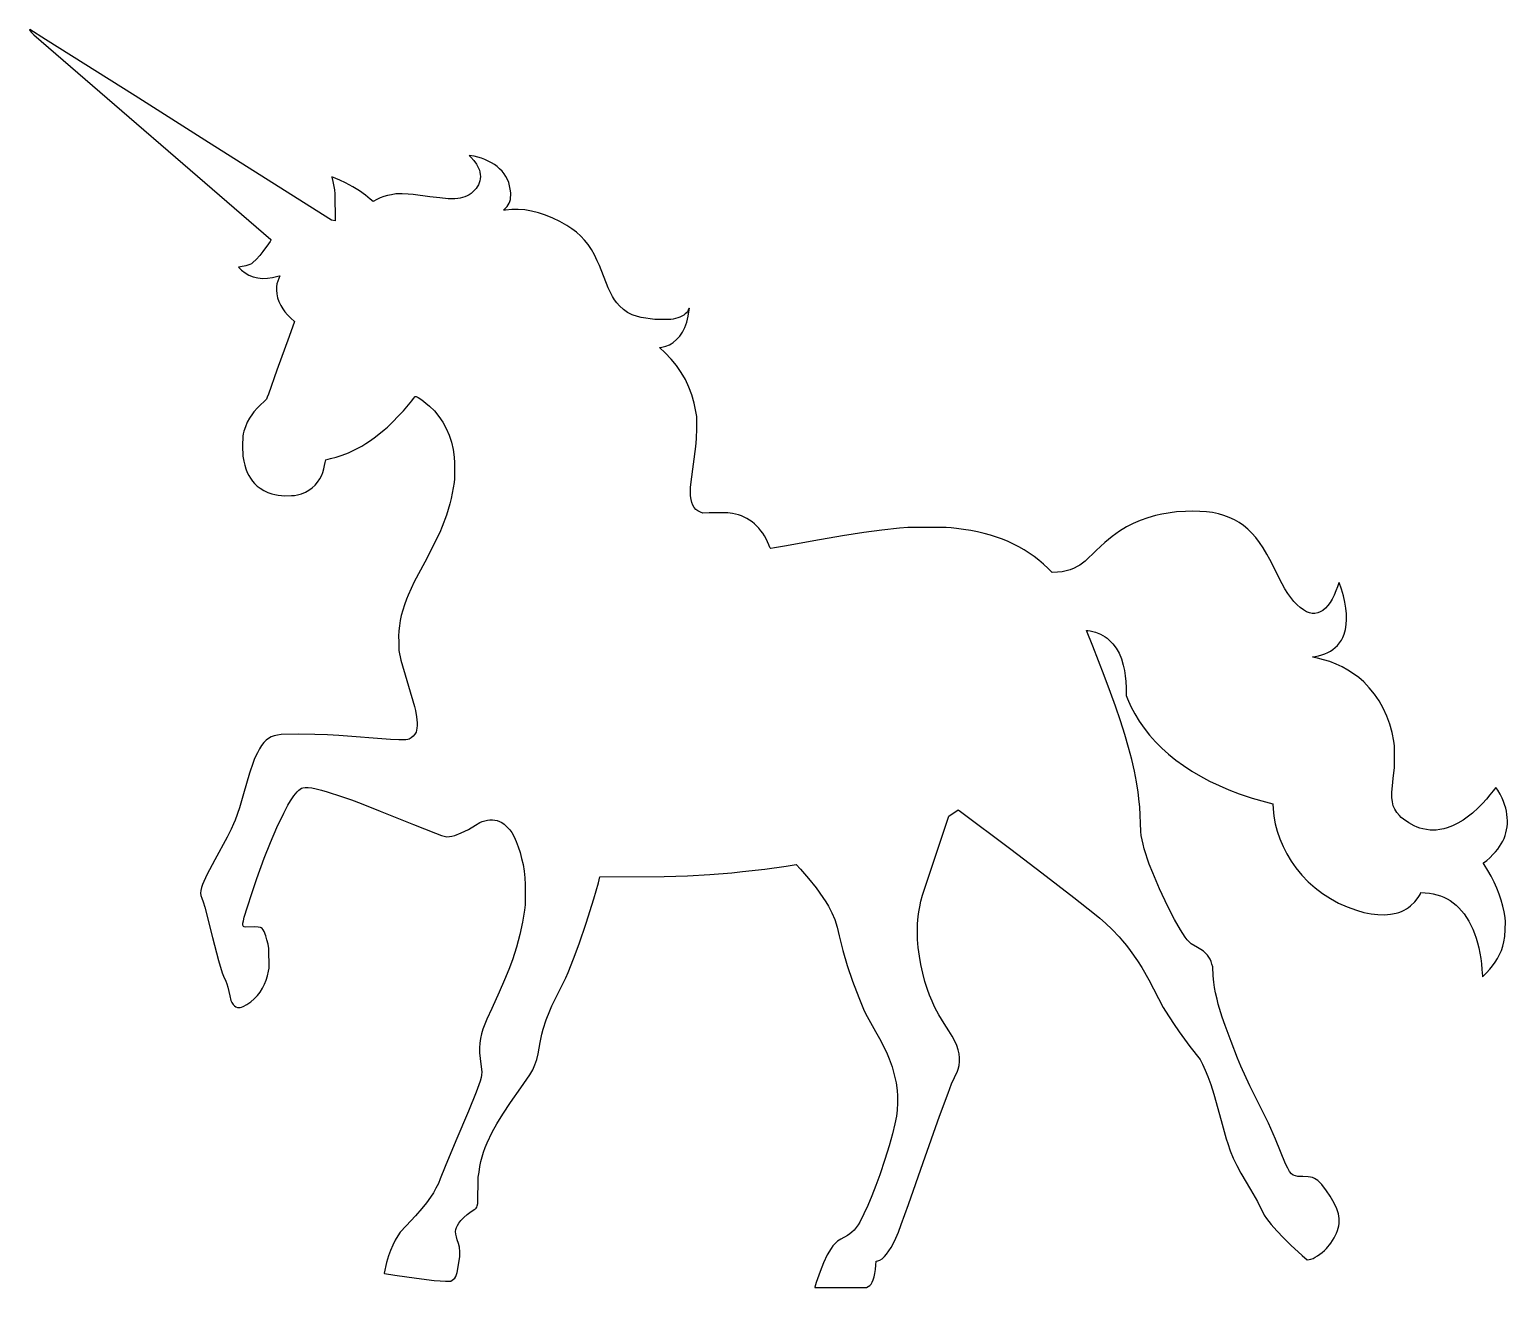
# Model space of a CAD drawing. Extents: x 4 to 64, y 0.8 to 51.9.
import ezdxf

# ---------------------------------------------------------------- set-up
doc = ezdxf.new("R2010")
doc.units = 0
doc.layers.add('LAYER_1', color=18, linetype='CONTINUOUS')

msp = doc.modelspace()

# ---------------------------------------------------------------- linework, layer by layer
at = {"layer": 'LAYER_1'}
msp.add_lwpolyline([(36.951, 0.837), (37.995, 0.837), (38.069, 0.87), (38.132, 0.91), (38.187, 0.969), (38.237, 1.047), (38.279, 1.145), (38.315, 1.264), (38.344, 1.403), (38.367, 1.564), (38.384, 1.746), (38.395, 1.907), (38.459, 1.917), (38.541, 1.945), (38.632, 2.004), (38.726, 2.087), (38.819, 2.192), (38.913, 2.32), (39.003, 2.464), (39.094, 2.633), (39.19, 2.838), (39.295, 3.087), (39.413, 3.391), (39.709, 4.202), (40.308, 5.91), (40.967, 7.785), (41.315, 8.727), (41.459, 9.104), (41.697, 9.614), (41.725, 9.702), (41.763, 9.853), (41.783, 10.005), (41.783, 10.16), (41.763, 10.319), (41.723, 10.484), (41.664, 10.657), (41.583, 10.84), (41.482, 11.033), (41.346, 11.261), (41.157, 11.557), (40.932, 11.904), (40.851, 12.053), (40.763, 12.232), (40.664, 12.455), (40.566, 12.697), (40.481, 12.929), (40.375, 13.26), (40.284, 13.6), (40.208, 13.945), (40.148, 14.29), (40.104, 14.632), (40.078, 14.966), (40.07, 15.289), (40.079, 15.596), (40.099, 15.901), (40.126, 16.086), (40.163, 16.289), (40.213, 16.517), (40.273, 16.764), (41.338, 19.975), (41.722, 20.224), (41.763, 20.199), (43.859, 18.627), (45.126, 17.664), (46.42, 16.667), (47.257, 16.007), (47.469, 15.833), (47.703, 15.623), (47.971, 15.366), (48.263, 15.073), (48.395, 14.915), (48.552, 14.722), (48.705, 14.521), (49.001, 14.096), (49.181, 13.823), (49.464, 13.329), (50.042, 12.203), (50.135, 12.053), (50.462, 11.559), (50.695, 11.214), (51.131, 10.618), (51.543, 10.09), (51.64, 9.905), (51.756, 9.664), (51.865, 9.396), (51.977, 9.077), (52.1, 8.681), (52.399, 7.616), (52.604, 6.867), (52.667, 6.674), (52.769, 6.384), (52.893, 6.086), (53.037, 5.783), (53.201, 5.476), (53.592, 4.807), (53.875, 4.332), (54.147, 3.768), (54.247, 3.629), (54.429, 3.396), (54.661, 3.132), (54.932, 2.848), (55.233, 2.556), (55.692, 2.134), (55.886, 1.961), (55.97, 1.97), (56.046, 1.986), (56.131, 2.017), (56.222, 2.062), (56.316, 2.118), (56.411, 2.184), (56.503, 2.258), (56.591, 2.339), (56.672, 2.424), (56.847, 2.64), (56.986, 2.847), (57.089, 3.046), (57.127, 3.144), (57.157, 3.241), (57.178, 3.338), (57.191, 3.435), (57.195, 3.532), (57.191, 3.63), (57.179, 3.728), (57.159, 3.828), (57.094, 4.033), (57.028, 4.183), (56.938, 4.348), (56.821, 4.536), (56.671, 4.754), (56.484, 5.018), (56.388, 5.116), (56.324, 5.175), (56.258, 5.223), (56.188, 5.263), (56.112, 5.294), (56.028, 5.317), (55.934, 5.332), (55.71, 5.344), (55.509, 5.344), (55.418, 5.364), (55.329, 5.395), (55.252, 5.453), (55.18, 5.545), (55.104, 5.678), (55.015, 5.85), (54.607, 6.85), (54.32, 7.501), (53.56, 9.016), (53.202, 9.826), (53.067, 10.151), (52.8, 10.822), (52.559, 11.478), (52.443, 11.809), (52.283, 12.344), (52.232, 12.546), (52.173, 12.797), (52.132, 13.015), (52.103, 13.235), (52.082, 13.488), (52.057, 13.858), (52.028, 13.964), (51.995, 14.071), (51.955, 14.166), (51.905, 14.252), (51.844, 14.332), (51.769, 14.409), (51.678, 14.484), (51.569, 14.561), (51.439, 14.642), (51.187, 14.791), (51.092, 14.878), (51.022, 14.952), (50.941, 15.058), (50.746, 15.361), (50.511, 15.779), (50.242, 16.306), (49.902, 17.019), (49.627, 17.668), (49.483, 18.026), (49.276, 18.648), (49.23, 18.83), (49.158, 19.182), (49.133, 19.352), (49.097, 20.356), (49.078, 20.558), (49.034, 20.946), (48.968, 21.359), (48.88, 21.798), (48.771, 22.266), (48.639, 22.761), (48.485, 23.287), (48.308, 23.843), (48.108, 24.43), (47.909, 24.996), (47.655, 25.678), (47.189, 26.875), (46.936, 27.505), (46.942, 27.512), (46.986, 27.511), (47.083, 27.494), (47.301, 27.441), (47.503, 27.36), (47.598, 27.31), (47.688, 27.254), (47.775, 27.191), (47.856, 27.122), (48.007, 26.967), (48.139, 26.787), (48.253, 26.583), (48.349, 26.355), (48.426, 26.104), (48.475, 25.888), (48.51, 25.669), (48.532, 25.437), (48.542, 25.181), (48.547, 24.864), (48.601, 24.732), (48.738, 24.421), (48.896, 24.119), (49.075, 23.825), (49.274, 23.539), (49.494, 23.262), (49.732, 22.995), (49.991, 22.736), (50.268, 22.488), (50.564, 22.249), (50.878, 22.021), (51.211, 21.802), (51.561, 21.595), (51.929, 21.398), (52.314, 21.213), (52.716, 21.039), (53.135, 20.877), (53.658, 20.699), (54.195, 20.549), (54.495, 20.473), (54.506, 20.265), (54.536, 19.969), (54.593, 19.664), (54.677, 19.356), (54.785, 19.046), (54.917, 18.74), (55.07, 18.44), (55.244, 18.15), (55.437, 17.873), (55.677, 17.579), (55.937, 17.306), (56.217, 17.056), (56.516, 16.829), (56.833, 16.624), (57.169, 16.443), (57.522, 16.285), (57.893, 16.151), (58.196, 16.065), (58.487, 16.005), (58.764, 15.972), (59.027, 15.966), (59.276, 15.986), (59.509, 16.032), (59.619, 16.065), (59.725, 16.105), (59.828, 16.151), (59.925, 16.204), (60.008, 16.259), (60.094, 16.328), (60.262, 16.49), (60.403, 16.662), (60.455, 16.743), (60.49, 16.816), (60.509, 16.866), (60.689, 16.855), (60.855, 16.84), (61.012, 16.815), (61.162, 16.781), (61.305, 16.737), (61.442, 16.683), (61.574, 16.618), (61.702, 16.542), (61.825, 16.456), (61.943, 16.359), (62.056, 16.251), (62.163, 16.132), (62.265, 16.002), (62.361, 15.862), (62.451, 15.711), (62.535, 15.551), (62.612, 15.382), (62.684, 15.204), (62.748, 15.018), (62.807, 14.824), (62.858, 14.622), (62.902, 14.412), (62.939, 14.196), (62.968, 13.973), (62.99, 13.745), (63.009, 13.481), (63.009, 13.454), (63.168, 13.612), (63.302, 13.753), (63.422, 13.896), (63.529, 14.044), (63.623, 14.196), (63.705, 14.354), (63.776, 14.518), (63.835, 14.69), (63.883, 14.869), (63.92, 15.081), (63.937, 15.367), (63.947, 15.678), (63.925, 15.851), (63.889, 16.083), (63.838, 16.321), (63.77, 16.564), (63.689, 16.808), (63.594, 17.052), (63.486, 17.295), (63.365, 17.534), (63.233, 17.767), (63.084, 18.002), (63.057, 18.048), (63.055, 18.074), (63.185, 18.176), (63.31, 18.285), (63.45, 18.422), (63.543, 18.523), (63.627, 18.627), (63.704, 18.733), (63.772, 18.842), (63.832, 18.952), (63.884, 19.065), (63.928, 19.18), (63.963, 19.297), (63.99, 19.415), (64.01, 19.536), (64.02, 19.659), (64.023, 19.783), (64.017, 19.91), (64.004, 20.038), (63.981, 20.168), (63.951, 20.299), (63.91, 20.439), (63.863, 20.571), (63.804, 20.707), (63.727, 20.861), (63.638, 21.032), (63.546, 21.141), (63.446, 21.004), (63.314, 20.83), (63.168, 20.657), (63.01, 20.484), (62.838, 20.311), (62.61, 20.091), (62.444, 19.966), (62.222, 19.81), (62.003, 19.68), (61.787, 19.575), (61.573, 19.495), (61.439, 19.459), (61.28, 19.428), (61.125, 19.405), (61.001, 19.396), (60.884, 19.405), (60.736, 19.425), (60.587, 19.454), (60.47, 19.485), (60.356, 19.527), (60.24, 19.578), (60.013, 19.703), (59.805, 19.847), (59.714, 19.922), (59.635, 19.998), (59.53, 20.122), (59.448, 20.25), (59.388, 20.389), (59.35, 20.547), (59.331, 20.73), (59.332, 20.946), (59.35, 21.202), (59.384, 21.505), (59.44, 21.941), (59.443, 22.821), (59.411, 23.015), (59.339, 23.365), (59.242, 23.706), (59.121, 24.035), (58.977, 24.349), (58.81, 24.647), (58.623, 24.926), (58.415, 25.184), (58.189, 25.419), (57.99, 25.594), (57.776, 25.755), (57.549, 25.902), (57.312, 26.034), (57.067, 26.148), (56.816, 26.245), (56.562, 26.322), (56.308, 26.379), (56.115, 26.421), (56.108, 26.428), (56.123, 26.436), (56.221, 26.457), (56.359, 26.484), (56.49, 26.519), (56.614, 26.563), (56.73, 26.615), (56.839, 26.675), (56.94, 26.742), (57.034, 26.818), (57.119, 26.902), (57.209, 27.008), (57.282, 27.115), (57.342, 27.231), (57.393, 27.362), (57.446, 27.548), (57.479, 27.747), (57.494, 27.959), (57.489, 28.182), (57.465, 28.416), (57.423, 28.662), (57.362, 28.918), (57.281, 29.183), (57.192, 29.453), (57.18, 29.439), (57.12, 29.275), (57.061, 29.116), (56.984, 28.943), (56.901, 28.779), (56.821, 28.644), (56.733, 28.529), (56.63, 28.419), (56.522, 28.327), (56.422, 28.262), (56.321, 28.224), (56.207, 28.204), (56.091, 28.204), (55.981, 28.225), (55.862, 28.272), (55.738, 28.343), (55.612, 28.437), (55.484, 28.553), (55.357, 28.689), (55.231, 28.844), (55.107, 29.016), (54.988, 29.205), (54.873, 29.4), (54.376, 30.393), (54.255, 30.61), (54.107, 30.859), (53.958, 31.083), (53.805, 31.285), (53.647, 31.466), (53.482, 31.626), (53.31, 31.768), (53.129, 31.893), (52.937, 32.002), (52.729, 32.099), (52.514, 32.18), (52.289, 32.245), (52.053, 32.294), (51.803, 32.327), (51.536, 32.346), (51.252, 32.35), (50.946, 32.34), (50.585, 32.321), (49.987, 32.234), (49.74, 32.173), (49.421, 32.084), (49.116, 31.978), (48.828, 31.856), (48.564, 31.721), (48.267, 31.54), (47.977, 31.33), (47.673, 31.075), (47.332, 30.758), (46.878, 30.33), (46.768, 30.24), (46.667, 30.168), (46.559, 30.104), (46.433, 30.041), (46.271, 29.974), (46.11, 29.926), (45.941, 29.895), (45.756, 29.879), (45.54, 29.869), (45.377, 30.025), (45.192, 30.197), (45.002, 30.358), (44.808, 30.509), (44.608, 30.651), (44.404, 30.783), (44.193, 30.905), (43.976, 31.018), (43.751, 31.122), (43.52, 31.217), (43.28, 31.304), (43.032, 31.382), (42.775, 31.452), (42.509, 31.514), (42.233, 31.569), (41.946, 31.615), (41.649, 31.655), (41.44, 31.677), (41.231, 31.689), (40.495, 31.696), (39.685, 31.696), (39.342, 31.665), (38.62, 31.589), (37.889, 31.493), (37.03, 31.353), (35.864, 31.143), (34.755, 30.941), (34.27, 30.86), (34.115, 30.837), (34.102, 30.846), (34.083, 30.875), (34.036, 30.983), (33.984, 31.11), (33.925, 31.231), (33.861, 31.346), (33.79, 31.456), (33.713, 31.56), (33.632, 31.659), (33.544, 31.75), (33.452, 31.836), (33.355, 31.914), (33.253, 31.986), (33.146, 32.051), (33.036, 32.108), (32.921, 32.159), (32.803, 32.201), (32.681, 32.236), (32.556, 32.263), (32.371, 32.284), (32.131, 32.286), (31.611, 32.28), (31.356, 32.279), (31.257, 32.319), (31.16, 32.366), (31.077, 32.428), (31.007, 32.504), (30.952, 32.596), (30.909, 32.704), (30.879, 32.829), (30.861, 32.971), (30.855, 33.132), (30.86, 33.317), (30.88, 33.543), (30.977, 34.258), (31.077, 34.98), (31.102, 35.288), (31.109, 35.72), (31.11, 36.204), (31.078, 36.398), (31.008, 36.741), (30.913, 37.071), (30.794, 37.389), (30.649, 37.693), (30.48, 37.984), (30.286, 38.263), (30.067, 38.528), (29.824, 38.781), (29.602, 38.994), (29.643, 39.002), (29.854, 39.052), (30, 39.111), (30.078, 39.152), (30.153, 39.2), (30.292, 39.317), (30.417, 39.459), (30.527, 39.626), (30.622, 39.817), (30.701, 40.031), (30.763, 40.267), (30.809, 40.523), (30.812, 40.577), (30.803, 40.595), (30.785, 40.576), (30.759, 40.52), (30.731, 40.463), (30.691, 40.41), (30.641, 40.359), (30.58, 40.313), (30.509, 40.27), (30.429, 40.232), (30.34, 40.199), (30.242, 40.171), (30.15, 40.151), (30.055, 40.139), (29.745, 40.133), (29.402, 40.133), (28.856, 40.214), (28.706, 40.257), (28.492, 40.331), (28.303, 40.426), (28.131, 40.544), (27.974, 40.688), (27.868, 40.806), (27.777, 40.929), (27.691, 41.067), (27.603, 41.233), (27.508, 41.422), (27.156, 42.325), (27.071, 42.517), (26.956, 42.757), (26.833, 42.975), (26.701, 43.174), (26.558, 43.355), (26.401, 43.522), (26.231, 43.675), (26.043, 43.818), (25.838, 43.951), (25.553, 44.112), (25.264, 44.251), (24.975, 44.368), (24.687, 44.464), (24.404, 44.536), (24.128, 44.584), (23.862, 44.607), (23.609, 44.605), (23.34, 44.579), (23.265, 44.57), (23.351, 44.662), (23.407, 44.724), (23.453, 44.789), (23.492, 44.857), (23.521, 44.931), (23.542, 45.009), (23.555, 45.092), (23.56, 45.18), (23.557, 45.275), (23.541, 45.422), (23.514, 45.562), (23.475, 45.694), (23.425, 45.819), (23.363, 45.937), (23.29, 46.049), (23.204, 46.156), (23.107, 46.256), (23.005, 46.344), (22.894, 46.426), (22.775, 46.501), (22.648, 46.568), (22.513, 46.628), (22.371, 46.68), (22.222, 46.725), (22.068, 46.761), (21.873, 46.796), (21.871, 46.791), (21.881, 46.775), (21.932, 46.725), (22.056, 46.595), (22.166, 46.441), (22.252, 46.276), (22.284, 46.194), (22.307, 46.114), (22.322, 46.026), (22.326, 45.939), (22.32, 45.852), (22.304, 45.767), (22.278, 45.683), (22.244, 45.602), (22.2, 45.524), (22.149, 45.45), (22.091, 45.38), (22.025, 45.315), (21.952, 45.255), (21.873, 45.201), (21.788, 45.154), (21.698, 45.115), (21.603, 45.083), (21.504, 45.059), (21.407, 45.045), (21.294, 45.038), (21.02, 45.041), (20.679, 45.069), (20.271, 45.121), (19.602, 45.213), (19.394, 45.228), (19.153, 45.234), (18.889, 45.234), (18.714, 45.203), (18.55, 45.169), (18.401, 45.126), (18.259, 45.072), (18.12, 45.005), (17.967, 44.925), (17.855, 45.026), (17.658, 45.188), (17.416, 45.357), (17.142, 45.524), (16.847, 45.682), (16.617, 45.798), (16.301, 45.931), (16.291, 45.921), (16.334, 45.738), (16.4, 45.396), (16.423, 45.238), (16.424, 44.146), (16.283, 44.164), (11.29, 47.316), (8.306, 49.217), (4.673, 51.507), (4.035, 51.908), (4.023, 51.896), (4.043, 51.861), (4.107, 51.793), (4.203, 51.7), (13.817, 43.389), (13.815, 43.362), (13.786, 43.305), (13.718, 43.207), (13.5, 42.899), (13.369, 42.728), (13.228, 42.569), (13.092, 42.447), (13.028, 42.402), (12.961, 42.366), (12.887, 42.337), (12.803, 42.313), (12.586, 42.274), (12.5, 42.261), (12.63, 42.141), (12.772, 42.028), (12.93, 41.938), (13.102, 41.87), (13.285, 41.826), (13.478, 41.806), (13.679, 41.81), (13.886, 41.838), (14.098, 41.89), (14.19, 41.913), (14.144, 41.804), (14.098, 41.691), (14.068, 41.582), (14.052, 41.464), (14.049, 41.328), (14.06, 41.171), (14.091, 41.022), (14.144, 40.87), (14.223, 40.707), (14.303, 40.571), (14.393, 40.446), (14.5, 40.322), (14.634, 40.189), (14.781, 40.05), (14.561, 39.448), (14.068, 38.08), (13.718, 37.1), (13.672, 36.977), (13.637, 36.902), (13.594, 36.85), (13.529, 36.792), (13.407, 36.68), (13.273, 36.544), (13.131, 36.39), (13.069, 36.304), (12.959, 36.135), (12.864, 35.962), (12.785, 35.782), (12.722, 35.597), (12.694, 35.494), (12.68, 35.396), (12.675, 35.007), (12.677, 34.584), (12.721, 34.382), (12.761, 34.217), (12.807, 34.067), (12.86, 33.93), (12.921, 33.804), (12.99, 33.687), (13.07, 33.578), (13.16, 33.474), (13.262, 33.374), (13.381, 33.283), (13.531, 33.195), (13.697, 33.117), (13.861, 33.059), (13.982, 33.029), (14.112, 33.006), (14.387, 32.981), (14.658, 32.984), (14.785, 32.996), (14.9, 33.016), (15.067, 33.061), (15.222, 33.123), (15.365, 33.201), (15.496, 33.295), (15.614, 33.404), (15.718, 33.528), (15.809, 33.666), (15.885, 33.818), (15.926, 33.929), (15.967, 34.067), (16.003, 34.207), (16.024, 34.324), (16.047, 34.442), (16.239, 34.487), (16.471, 34.544), (16.72, 34.625), (16.973, 34.726), (17.22, 34.842), (17.509, 34.989), (17.68, 35.097), (17.864, 35.222), (18.069, 35.37), (18.421, 35.65), (18.554, 35.764), (19.206, 36.423), (19.54, 36.832), (19.61, 36.928), (19.673, 37.003), (19.695, 37.016), (19.716, 37.016), (19.806, 36.968), (19.952, 36.868), (20.117, 36.744), (20.261, 36.623), (20.462, 36.421), (20.642, 36.201), (20.802, 35.964), (20.939, 35.71), (21.055, 35.44), (21.148, 35.156), (21.218, 34.859), (21.264, 34.549), (21.277, 34.321), (21.279, 34.021), (21.274, 33.669), (21.256, 33.519), (21.226, 33.305), (21.187, 33.088), (21.14, 32.868), (21.084, 32.645), (20.947, 32.192), (20.777, 31.732), (20.678, 31.485), (20.069, 30.281), (19.638, 29.478), (19.396, 28.949), (19.33, 28.782), (19.244, 28.553), (19.173, 28.333), (19.115, 28.12), (19.07, 27.91), (19.037, 27.7), (19.016, 27.489), (19.007, 27.272), (19.009, 27.047), (19.019, 26.695), (19.091, 26.308), (19.655, 24.424), (19.692, 24.265), (19.739, 24.008), (19.759, 23.763), (19.758, 23.651), (19.75, 23.549), (19.735, 23.459), (19.713, 23.385), (19.666, 23.297), (19.598, 23.214), (19.518, 23.146), (19.435, 23.101), (19.377, 23.084), (19.305, 23.074), (19.012, 23.073), (18.678, 23.079), (16.583, 23.244), (16.125, 23.27), (15.599, 23.289), (14.953, 23.295), (14.24, 23.292), (14.092, 23.263), (13.954, 23.23), (13.832, 23.185), (13.722, 23.126), (13.623, 23.051), (13.532, 22.958), (13.444, 22.843), (13.359, 22.704), (13.272, 22.54), (13.159, 22.311), (13.098, 22.143), (12.957, 21.721), (12.71, 20.884), (12.543, 20.303), (12.372, 19.81), (12.308, 19.66), (12.206, 19.442), (12.04, 19.114), (11.551, 18.198), (11.221, 17.592), (11.045, 17.198), (11.006, 17.078), (10.975, 16.957), (10.966, 16.847), (10.979, 16.744), (11.014, 16.648), (11.07, 16.497), (11.14, 16.27), (11.456, 15.047), (11.692, 14.105), (11.838, 13.612), (11.896, 13.48), (11.993, 13.268), (12.031, 13.166), (12.068, 13.031), (12.151, 12.678), (12.197, 12.483), (12.241, 12.399), (12.288, 12.325), (12.342, 12.266), (12.401, 12.224), (12.463, 12.202), (12.514, 12.198), (12.572, 12.203), (12.634, 12.219), (12.701, 12.244), (12.846, 12.321), (13.003, 12.432), (13.144, 12.556), (13.271, 12.689), (13.383, 12.831), (13.481, 12.983), (13.564, 13.144), (13.633, 13.314), (13.687, 13.494), (13.726, 13.682), (13.747, 13.805), (13.741, 14.598), (13.704, 14.774), (13.66, 14.948), (13.609, 15.118), (13.551, 15.287), (13.512, 15.35), (13.461, 15.413), (13.429, 15.436), (13.393, 15.452), (13.298, 15.47), (13.166, 15.471), (12.802, 15.463), (12.735, 15.474), (12.705, 15.496), (12.687, 15.545), (12.688, 15.628), (12.705, 15.722), (12.742, 15.868), (12.866, 16.29), (13.042, 16.835), (13.252, 17.445), (13.548, 18.26), (13.802, 18.903), (14.059, 19.511), (14.34, 20.096), (14.504, 20.418), (14.612, 20.589), (14.756, 20.8), (14.889, 20.96), (14.951, 21.021), (15.01, 21.069), (15.066, 21.103), (15.117, 21.124), (15.21, 21.137), (15.331, 21.134), (15.481, 21.115), (15.661, 21.08), (15.871, 21.028), (16.112, 20.96), (16.689, 20.773), (17.093, 20.634), (17.489, 20.482), (18.262, 20.176), (19.611, 19.63), (20.504, 19.274), (20.746, 19.184), (20.856, 19.155), (20.966, 19.136), (21.072, 19.139), (21.171, 19.157), (21.286, 19.189), (21.551, 19.291), (21.842, 19.433), (22.132, 19.603), (22.303, 19.713), (22.401, 19.75), (22.508, 19.785), (22.613, 19.809), (22.715, 19.821), (22.815, 19.822), (22.913, 19.812), (23.008, 19.79), (23.102, 19.757), (23.194, 19.713), (23.29, 19.643), (23.406, 19.534), (23.518, 19.412), (23.602, 19.301), (23.696, 19.134), (23.784, 18.943), (23.864, 18.732), (23.938, 18.502), (24.002, 18.257), (24.057, 18.002), (24.102, 17.737), (24.135, 17.468), (24.147, 17.199), (24.15, 16.825), (24.145, 16.376), (24.118, 16.156), (24.041, 15.662), (23.933, 15.162), (23.794, 14.656), (23.625, 14.141), (23.475, 13.739), (23.307, 13.326), (23.087, 12.827), (22.786, 12.168), (22.582, 11.727), (22.503, 11.525), (22.429, 11.321), (22.371, 11.127), (22.329, 10.939), (22.303, 10.752), (22.292, 10.559), (22.296, 10.356), (22.313, 10.138), (22.344, 9.9), (22.391, 9.586), (22.373, 9.46), (22.352, 9.355), (22.311, 9.215), (22.148, 8.767), (21.838, 7.998), (21.333, 6.788), (20.902, 5.749), (20.699, 5.245), (20.62, 5.062), (20.523, 4.869), (20.416, 4.678), (20.306, 4.505), (20.145, 4.278), (19.953, 4.041), (19.689, 3.743), (19.311, 3.337), (19.065, 3.075), (18.971, 2.928), (18.866, 2.749), (18.766, 2.551), (18.676, 2.338), (18.596, 2.117), (18.509, 1.849), (18.419, 1.415), (18.437, 1.397), (18.857, 1.334), (19.734, 1.21), (20.447, 1.12), (20.69, 1.1), (20.914, 1.092), (21.125, 1.092), (21.185, 1.127), (21.239, 1.167), (21.285, 1.218), (21.323, 1.281), (21.353, 1.356), (21.381, 1.444), (21.495, 2.078), (21.494, 2.28), (21.484, 2.47), (21.443, 2.615), (21.39, 2.767), (21.352, 2.895), (21.329, 3.005), (21.322, 3.101), (21.331, 3.188), (21.355, 3.271), (21.395, 3.356), (21.451, 3.447), (21.538, 3.556), (21.659, 3.682), (21.786, 3.8), (21.896, 3.883), (22.079, 3.997), (22.125, 4.028), (22.154, 4.058), (22.176, 4.094), (22.194, 4.147), (22.224, 4.244), (22.242, 5.318), (22.27, 5.513), (22.306, 5.741), (22.346, 5.948), (22.393, 6.142), (22.449, 6.329), (22.517, 6.515), (22.597, 6.707), (22.808, 7.136), (22.998, 7.479), (23.237, 7.868), (23.551, 8.342), (23.963, 8.942), (24.329, 9.474), (24.449, 9.674), (24.543, 9.877), (24.614, 10.089), (24.667, 10.319), (24.753, 10.787), (24.814, 11.115), (24.874, 11.324), (24.997, 11.707), (25.144, 12.073), (25.232, 12.273), (25.799, 13.4), (25.894, 13.629), (26.113, 14.184), (26.334, 14.783), (26.617, 15.628), (26.927, 16.614), (27.116, 17.268), (27.182, 17.509), (29.789, 17.515), (30.74, 17.553), (31.638, 17.605), (32.536, 17.676), (32.962, 17.719), (33.869, 17.824), (34.746, 17.947), (35.142, 18.008), (35.327, 17.812), (35.652, 17.445), (35.961, 17.057), (36.235, 16.674), (36.353, 16.491), (36.455, 16.32), (36.6, 16.041), (36.713, 15.769), (36.808, 15.47), (36.895, 15.111), (37.039, 14.517), (37.219, 13.904), (37.435, 13.269), (37.688, 12.608), (37.907, 12.062), (38.03, 11.831), (38.37, 11.223), (38.587, 10.847), (38.845, 10.319), (38.926, 10.114), (39.039, 9.796), (39.131, 9.47), (39.2, 9.147), (39.244, 8.837), (39.256, 8.611), (39.258, 8.338), (39.253, 8.03), (39.218, 7.794), (39.156, 7.474), (39.056, 7.07), (38.919, 6.587), (38.746, 6.031), (38.537, 5.406), (38.379, 4.977), (38.214, 4.559), (38.051, 4.17), (37.897, 3.829), (37.731, 3.489), (37.666, 3.38), (37.585, 3.267), (37.497, 3.161), (37.41, 3.074), (37.327, 3.007), (37.229, 2.941), (36.962, 2.8), (36.886, 2.76), (36.824, 2.72), (36.71, 2.613), (36.638, 2.526), (36.564, 2.42), (36.411, 2.158), (36.259, 1.84), (36.114, 1.479), (35.963, 1.039), (35.908, 0.849), (35.908, 0.836)], close=True, dxfattribs=at)

doc.saveas('drawing.dxf')
